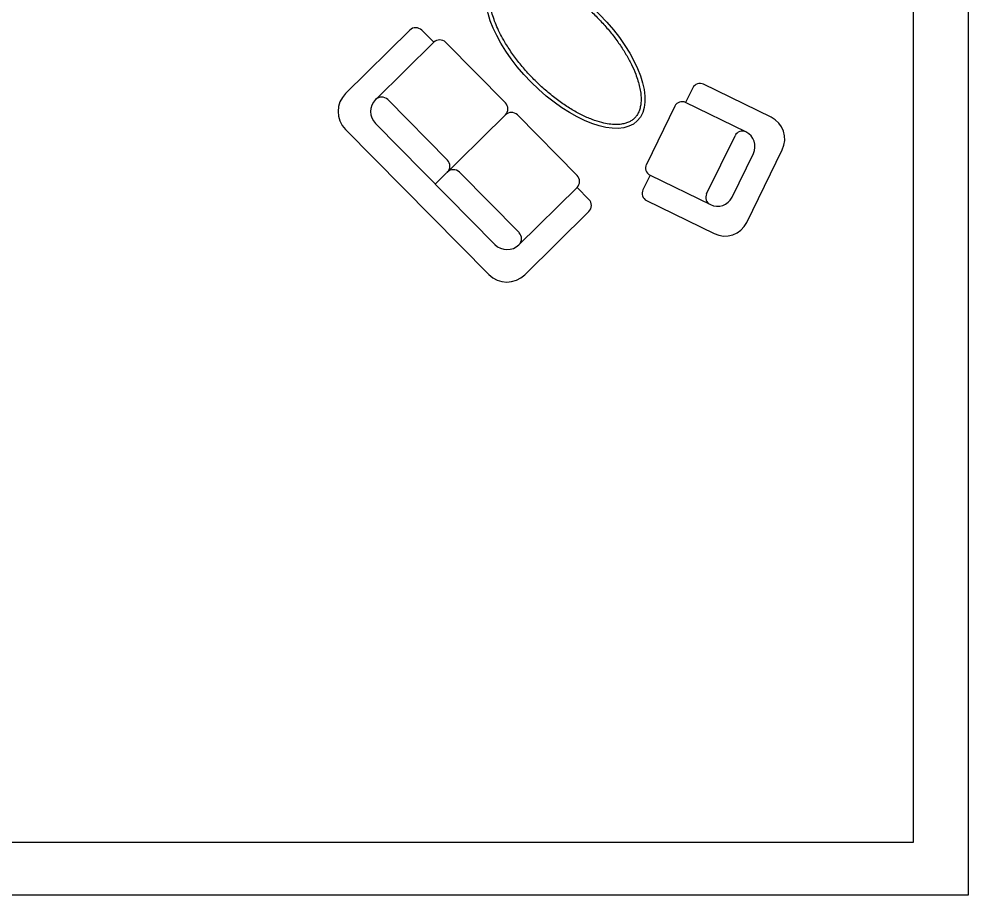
# Model space of a CAD drawing. Header units: inches. Extents: x 5.4 to 47.9, y 11.7 to 36.5.
# Drawn here: x 42.05 to 47.91, y 11.66 to 17.07 of the extents above; entities that cross this region are included whole.
import ezdxf

# ---------------------------------------------------------------- set-up
doc = ezdxf.new("R2010")
doc.units = ezdxf.units.IN
doc.header["$MEASUREMENT"] = 0
doc.layers.add('02', color=2, linetype='Continuous')
doc.layers.add('kadrbm', color=4, linetype='Continuous')

# ---------------------------------------------------------------- blocks, each defined once
blk = doc.blocks.new('kadrbm')
at = {"layer": 'kadrbm', "color": 4}
blk.add_lwpolyline([(0, 0), (0, 24.7972), (21, 24.7972), (21, 0), (0, 0)], close=True, dxfattribs=at)
blk.add_lwpolyline([(20.6631, 0.3257), (20.6631, 24.4603), (0.3369, 24.4603), (0.3369, 0.3257), (20.6631, 0.3257)], dxfattribs=at)

msp = doc.modelspace()

# ---------------------------------------------------------------- linework, layer by layer
at = {"layer": '02'}
for p, q in [((44.4622, 17.0042), (44.0665, 16.6134)), ((44.6102, 16.929), (44.5365, 17.0037)), ((44.2519, 16.5751), (44.6102, 16.929)), ((45.0534, 16.555), (44.6845, 16.9285)), ((46.6947, 16.4659), (46.2773, 16.67)), ((46.2104, 16.6471), (46.1665, 16.5573)), ((44.2519, 16.5751), (44.2519, 16.5751)), ((44.3261, 16.5747), (44.695, 16.2011)), ((46.0996, 16.5343), (45.9238, 16.175)), ((46.5389, 16.3751), (46.1665, 16.5573)), ((45.0529, 16.4807), (44.6198, 16.0531)), ((45.496, 16.1067), (45.1271, 16.4803)), ((44.2509, 16.4266), (44.9887, 15.6795)), ((44.0651, 16.3907), (44.9504, 15.4941)), ((46.2963, 15.9928), (46.4721, 16.3521)), ((46.453, 15.9718), (46.5848, 16.2413)), ((46.5438, 15.8161), (46.7635, 16.2652)), ((44.7688, 16.1264), (45.1376, 15.7528)), ((45.9468, 16.1081), (45.9028, 16.0183)), ((45.9468, 16.1081), (46.3193, 15.9259)), ((45.1372, 15.6786), (45.4956, 16.0325)), ((45.5693, 15.9577), (45.4956, 16.0325)), ((45.9258, 15.9514), (46.3432, 15.7472)), ((46.3193, 15.9259), (46.3193, 15.9259)), ((45.1731, 15.4927), (45.5689, 15.8835))]:
    msp.add_line(p, q, dxfattribs=at)
for centre, radius, start, end in [((44.4991, 16.9668), 0.0525, 44.63853, 134.63853), ((44.6471, 16.8917), 0.0525, 44.63853, 134.63853), ((46.2553, 16.6251), 0.05, 63.93595, 153.93595), ((44.1771, 16.5013), 0.1575, 134.63853, 224.63853), ((44.2887, 16.5378), 0.0525, 44.63853, 134.63853), ((44.3256, 16.5004), 0.105, 134.63853, 224.63853), ((45.016, 16.5181), 0.0525, 314.63853, 44.63853), ((46.1445, 16.5123), 0.05, 63.93595, 153.93595), ((45.0898, 16.4434), 0.0525, 44.63853, 134.63853), ((46.6288, 16.3311), 0.15, 333.93595, 63.93595), ((46.517, 16.3302), 0.05, 63.93595, 153.93595), ((46.495, 16.2852), 0.1, 333.93595, 63.93595), ((44.6576, 16.1642), 0.0525, 314.63853, 44.63853), ((44.7314, 16.0895), 0.0525, 44.63853, 134.63853), ((45.9687, 16.153), 0.05, 153.93595, 243.93595), ((45.4587, 16.0698), 0.0525, 314.63853, 44.63853), ((45.9478, 15.9963), 0.05, 153.93595, 243.93595), ((45.532, 15.9209), 0.0525, 314.63853, 44.63853), ((46.3412, 15.9708), 0.05, 153.93595, 243.93595), ((46.3632, 16.0158), 0.1, 243.93595, 333.93595), ((46.4091, 15.882), 0.15, 243.93595, 333.93595), ((45.1003, 15.7159), 0.0525, 314.63853, 44.63853), ((45.0634, 15.7533), 0.105, 224.63853, 314.63853), ((45.0625, 15.6048), 0.1575, 224.63853, 314.63853)]:
    msp.add_arc(centre, radius, start, end, dxfattribs=at)
msp.add_ellipse((45.4237, 16.8926), major_axis=(0.4438, -0.4495), ratio=0.47106, dxfattribs=at)
msp.add_open_spline([(45.8507, 16.4602), (45.8561, 16.4655), (45.8609, 16.4713), (45.8696, 16.4841), (45.8734, 16.491), (45.8801, 16.506), (45.8829, 16.5141), (45.8874, 16.5315), (45.889, 16.5407), (45.8912, 16.5604), (45.8916, 16.5707), (45.8913, 16.5925), (45.8904, 16.6039), (45.8875, 16.6276), (45.8854, 16.6398), (45.8798, 16.6652), (45.8763, 16.6782), (45.8682, 16.7049), (45.8634, 16.7186), (45.8505, 16.7521), (45.8417, 16.7722), (45.8216, 16.813), (45.8104, 16.8336), (45.7858, 16.8752), (45.7724, 16.8961), (45.7437, 16.9377), (45.7283, 16.9585), (45.6959, 16.9994), (45.6789, 17.0197), (45.6434, 17.0592), (45.6249, 17.0785), (45.5869, 17.116), (45.5674, 17.1341), (45.5276, 17.1688), (45.5073, 17.1854), (45.4663, 17.2168), (45.4457, 17.2316), (45.4043, 17.2591), (45.3836, 17.2718), (45.3426, 17.295), (45.3222, 17.3054), (45.2823, 17.3238), (45.2627, 17.3318), (45.2246, 17.3452), (45.2061, 17.3506), (45.1706, 17.3588), (45.1536, 17.3616), (45.1251, 17.3642), (45.1133, 17.3645), (45.0908, 17.3638), (45.0802, 17.3627), (45.0603, 17.359), (45.051, 17.3565), (45.0338, 17.3502), (45.0259, 17.3464), (45.0114, 17.3376), (45.0049, 17.3326), (44.9929, 17.3214), (44.9876, 17.3152), (44.978, 17.3014), (44.9738, 17.2939), (44.9667, 17.2775), (44.9638, 17.2686), (44.9592, 17.2494), (44.9576, 17.2391), (44.9559, 17.2172), (44.9558, 17.2056), (44.957, 17.1813), (44.9584, 17.1686), (44.9627, 17.1421), (44.9657, 17.1284), (44.9731, 17.1001), (44.9776, 17.0855), (44.9881, 17.0558), (44.9941, 17.0406), (45.0075, 17.0097), (45.015, 16.994), (45.0313, 16.9623), (45.0402, 16.9463), (45.063, 16.9078), (45.0776, 16.8852), (45.109, 16.8403), (45.1258, 16.8179), (45.1615, 16.7739), (45.1803, 16.7522), (45.2194, 16.7099), (45.2397, 16.6894), (45.2815, 16.6498), (45.3029, 16.6308), (45.3465, 16.5947), (45.3687, 16.5776), (45.4133, 16.5457), (45.4357, 16.5309), (45.4803, 16.5038), (45.5024, 16.4915), (45.5461, 16.4698), (45.5676, 16.4603), (45.6093, 16.4444), (45.6296, 16.4379), (45.6645, 16.4291), (45.6793, 16.4261), (45.7078, 16.4221), (45.7214, 16.4211), (45.7471, 16.4208), (45.7592, 16.4216), (45.7797, 16.4246), (45.7883, 16.4265), (45.8044, 16.4314), (45.8119, 16.4343), (45.8259, 16.4412), (45.8323, 16.4451), (45.8427, 16.4528), (45.8468, 16.4564), (45.8507, 16.4602)], degree=3, knots=[0, 0, 0, 0, 0.091654, 0.091654, 0.183309, 0.183309, 0.274963, 0.274963, 0.366618, 0.366618, 0.458272, 0.458272, 0.549927, 0.549927, 0.641581, 0.641581, 0.733236, 0.733236, 0.82489, 0.82489, 0.953945, 0.953945, 1.083001, 1.083001, 1.212056, 1.212056, 1.341111, 1.341111, 1.470167, 1.470167, 1.599222, 1.599222, 1.728277, 1.728277, 1.857333, 1.857333, 1.986388, 1.986388, 2.115443, 2.115443, 2.244499, 2.244499, 2.373554, 2.373554, 2.502609, 2.502609, 2.631665, 2.631665, 2.731289, 2.731289, 2.830914, 2.830914, 2.930539, 2.930539, 3.030163, 3.030163, 3.129788, 3.129788, 3.229413, 3.229413, 3.329038, 3.329038, 3.428662, 3.428662, 3.528287, 3.528287, 3.627912, 3.627912, 3.727537, 3.727537, 3.827161, 3.827161, 3.926786, 3.926786, 4.026411, 4.026411, 4.126036, 4.126036, 4.22566, 4.22566, 4.365104, 4.365104, 4.504547, 4.504547, 4.64399, 4.64399, 4.783434, 4.783434, 4.922877, 4.922877, 5.062321, 5.062321, 5.201764, 5.201764, 5.341207, 5.341207, 5.480651, 5.480651, 5.620094, 5.620094, 5.730186, 5.730186, 5.840277, 5.840277, 5.950369, 5.950369, 6.039187, 6.039187, 6.128004, 6.128004, 6.216822, 6.216822, 6.283185, 6.283185, 6.283185, 6.283185], dxfattribs=at)

# ---------------------------------------------------------------- block references
at = {"layer": 'kadrbm'}
msp.add_blockref('kadrbm', (26.9109, 11.6597), dxfattribs=at)

doc.saveas('drawing.dxf')
